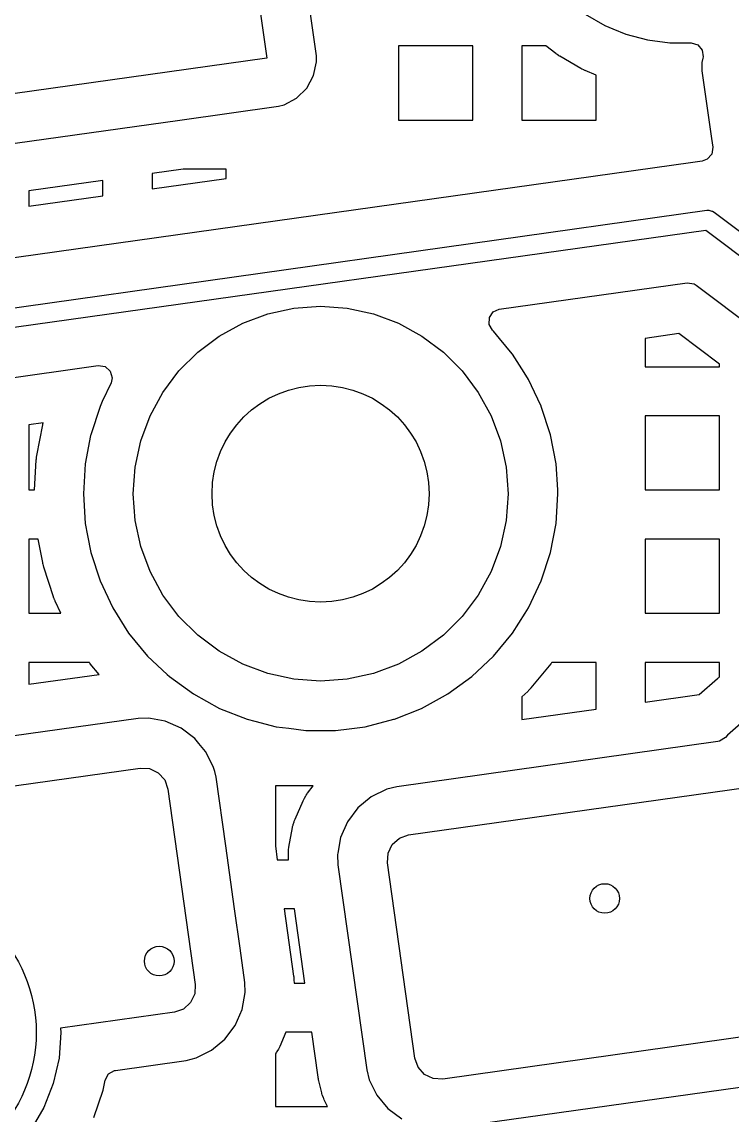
# Model space of a CAD drawing. Extents: x 2.49 to 8.57, y -5.87 to -1.87.
# Drawn here: x 3.2318 to 3.5153, y -3.685 to -3.2486 of the extents above; entities that cross this region are included whole.
import ezdxf

# ---------------------------------------------------------------- set-up
doc = ezdxf.new("R2010")
doc.units = 0
doc.header["$MEASUREMENT"] = 0
doc.layers.add('BLACK', color=7, linetype='CONTINUOUS')

msp = doc.modelspace()

# ---------------------------------------------------------------- linework, layer by layer
at = {"layer": 'BLACK', "linetype": 'CONTINUOUS'}
for p, q in [((3.31537, -3.16165), (3.32961, -3.26301)), ((3.34939, -3.26214), (3.34608, -3.23858)), ((3.45664, -3.24551), (3.46446, -3.25003)), ((3.46446, -3.25003), (3.46446, -3.25003)), ((3.46446, -3.25003), (3.46446, -3.25003)), ((3.46446, -3.25003), (3.4677, -3.25137)), ((3.4677, -3.25137), (3.47281, -3.25348)), ((3.47281, -3.25348), (3.48153, -3.25582)), ((3.41182, -3.25819), (3.38221, -3.25819)), ((3.38221, -3.25819), (3.38221, -3.2878)), ((3.41182, -3.2878), (3.41182, -3.25819)), ((3.44096, -3.25819), (3.43142, -3.25819)), ((3.43142, -3.25819), (3.43142, -3.2878)), ((3.44496, -3.26126), (3.44096, -3.25819)), ((3.48153, -3.25582), (3.49049, -3.257)), ((3.49049, -3.257), (3.49049, -3.257)), ((3.49049, -3.257), (3.49891, -3.257)), ((3.49891, -3.257), (3.50155, -3.25778)), ((3.50155, -3.25778), (3.50335, -3.25985)), ((3.50335, -3.25985), (3.50374, -3.26258)), ((3.32961, -3.26301), (3.22825, -3.27726)), ((3.34947, -3.2645), (3.34939, -3.26214)), ((3.44508, -3.26135), (3.44496, -3.26126)), ((3.44535, -3.26154), (3.44508, -3.26135)), ((3.44548, -3.26163), (3.44535, -3.26154)), ((3.44601, -3.26199), (3.44548, -3.26163)), ((3.44615, -3.26208), (3.44601, -3.26199)), ((3.44642, -3.26225), (3.44615, -3.26208)), ((3.44656, -3.26233), (3.44642, -3.26225)), ((3.45494, -3.26717), (3.44656, -3.26233)), ((3.50364, -3.26311), (3.5032, -3.26477)), ((3.50374, -3.26258), (3.50364, -3.26311)), ((3.34824, -3.27003), (3.34947, -3.2645)), ((3.45508, -3.26724), (3.45494, -3.26717)), ((3.45536, -3.2674), (3.45508, -3.26724)), ((3.4555, -3.26747), (3.45536, -3.2674)), ((3.45608, -3.26775), (3.4555, -3.26747)), ((3.45622, -3.26782), (3.45608, -3.26775)), ((3.45652, -3.26795), (3.45622, -3.26782)), ((3.45666, -3.26802), (3.45652, -3.26795)), ((3.46103, -3.26983), (3.45666, -3.26802)), ((3.5032, -3.26477), (3.50325, -3.26811)), ((3.50325, -3.26811), (3.50705, -3.29513)), ((3.34551, -3.27499), (3.34824, -3.27003)), ((3.46103, -3.2878), (3.46103, -3.26983)), ((3.34149, -3.27899), (3.34551, -3.27499)), ((3.33422, -3.28226), (3.33651, -3.28169)), ((3.33651, -3.28169), (3.34149, -3.27899)), ((3.29485, -3.2878), (3.33422, -3.28226)), ((3.22912, -3.29703), (3.29485, -3.2878)), ((3.38221, -3.2878), (3.41182, -3.2878)), ((3.43142, -3.2878), (3.46103, -3.2878)), ((3.50705, -3.29513), (3.50754, -3.29864)), ((3.50755, -3.29865), (3.50715, -3.30138)), ((3.50754, -3.29864), (3.50755, -3.29865)), ((3.50534, -3.30345), (3.50339, -3.30417)), ((3.50715, -3.30138), (3.50534, -3.30345)), ((3.49959, -3.3047), (3.09922, -3.36097)), ((3.29623, -3.3074), (3.28379, -3.30915)), ((3.31339, -3.3074), (3.29623, -3.3074)), ((3.31339, -3.31107), (3.31339, -3.3074)), ((3.50339, -3.30417), (3.49959, -3.3047)), ((3.49959, -3.3047), (3.49959, -3.3047)), ((3.26418, -3.31191), (3.23457, -3.31607)), ((3.26418, -3.31799), (3.26418, -3.31191)), ((3.28379, -3.30915), (3.28379, -3.31523)), ((3.28379, -3.31523), (3.31339, -3.31107)), ((3.23457, -3.31607), (3.23457, -3.32215)), ((3.23457, -3.32215), (3.26418, -3.31799)), ((3.0987, -3.38094), (3.50525, -3.32381)), ((3.50525, -3.32381), (3.50602, -3.32377)), ((3.50602, -3.32377), (3.5072, -3.32408)), ((3.5072, -3.32408), (3.50751, -3.32416)), ((3.50751, -3.32416), (3.50816, -3.32456)), ((3.50816, -3.32456), (3.54244, -3.35039)), ((3.50473, -3.33183), (3.10141, -3.38851)), ((3.539, -3.35766), (3.50473, -3.33183)), ((3.42235, -3.36331), (3.49739, -3.35276)), ((3.49739, -3.35276), (3.50011, -3.35316)), ((3.50011, -3.35316), (3.501, -3.3537)), ((3.501, -3.3537), (3.52452, -3.37142)), ((3.33, -3.36514), (3.34043, -3.36287)), ((3.34043, -3.36287), (3.35107, -3.36211)), ((3.35107, -3.36211), (3.36172, -3.36287)), ((3.36172, -3.36287), (3.37215, -3.36514)), ((3.4184, -3.36658), (3.41998, -3.36433)), ((3.41998, -3.36433), (3.42235, -3.36331)), ((3.31063, -3.37399), (3.32, -3.36887)), ((3.32, -3.36887), (3.33, -3.36514)), ((3.37215, -3.36514), (3.38215, -3.36887)), ((3.38215, -3.36887), (3.39151, -3.37399)), ((3.41829, -3.36933), (3.4184, -3.36658)), ((3.41968, -3.3717), (3.41829, -3.36933)), ((3.42007, -3.37206), (3.41968, -3.3717)), ((3.4201, -3.37209), (3.42007, -3.37206)), ((3.42244, -3.37491), (3.4201, -3.37209)), ((3.49407, -3.37302), (3.48064, -3.37491)), ((3.51024, -3.38521), (3.49407, -3.37302)), ((3.30209, -3.38038), (3.31063, -3.37399)), ((3.39151, -3.37399), (3.40006, -3.38038)), ((3.42756, -3.38111), (3.42244, -3.37491)), ((3.48064, -3.37491), (3.48064, -3.38622)), ((3.29454, -3.38793), (3.30209, -3.38038)), ((3.40006, -3.38038), (3.4076, -3.38793)), ((3.42768, -3.38126), (3.42756, -3.38111)), ((3.43227, -3.38848), (3.42768, -3.38126)), ((3.11424, -3.40661), (3.26233, -3.3858)), ((3.26233, -3.3858), (3.26505, -3.3862)), ((3.26505, -3.3862), (3.26712, -3.388)), ((3.48064, -3.38622), (3.51024, -3.38622)), ((3.51024, -3.38622), (3.51024, -3.38521)), ((3.26712, -3.388), (3.26789, -3.39065)), ((3.26789, -3.39065), (3.26743, -3.39271)), ((3.28814, -3.39647), (3.29454, -3.38793)), ((3.4076, -3.38793), (3.414, -3.39647)), ((3.43405, -3.3913), (3.43227, -3.38848)), ((3.26743, -3.39271), (3.26393, -3.40014)), ((3.43647, -3.39643), (3.43405, -3.3913)), ((3.28303, -3.40584), (3.28814, -3.39647)), ((3.414, -3.39647), (3.41912, -3.40584)), ((3.43911, -3.40204), (3.43647, -3.39643)), ((3.26303, -3.40206), (3.25935, -3.41337)), ((3.26393, -3.40014), (3.26303, -3.40206)), ((3.43912, -3.40206), (3.43911, -3.40204)), ((3.44279, -3.41337), (3.43912, -3.40206)), ((3.2793, -3.41584), (3.28303, -3.40584)), ((3.41912, -3.40584), (3.42285, -3.41584)), ((3.51024, -3.40583), (3.48064, -3.40583)), ((3.48064, -3.40583), (3.48064, -3.43543)), ((3.51024, -3.43543), (3.51024, -3.40583)), ((3.24031, -3.40869), (3.23457, -3.4095)), ((3.23457, -3.4095), (3.23457, -3.43543)), ((3.23781, -3.42168), (3.24015, -3.40939)), ((3.24015, -3.40939), (3.24018, -3.40924)), ((3.24018, -3.40924), (3.24025, -3.40894)), ((3.24025, -3.40894), (3.24029, -3.40879)), ((3.24029, -3.40879), (3.24031, -3.40869)), ((3.25929, -3.41371), (3.25712, -3.42505)), ((3.25935, -3.41337), (3.25929, -3.41371)), ((3.25935, -3.41337), (3.25935, -3.41337)), ((3.25935, -3.41337), (3.25935, -3.41337)), ((3.27703, -3.42627), (3.2793, -3.41584)), ((3.42285, -3.41584), (3.42511, -3.42627)), ((3.44502, -3.42505), (3.44279, -3.41337)), ((3.23683, -3.43543), (3.23758, -3.42351)), ((3.23758, -3.42351), (3.23759, -3.42335)), ((3.23759, -3.42335), (3.23762, -3.42305)), ((3.23762, -3.42305), (3.23763, -3.42289)), ((3.23763, -3.42289), (3.23771, -3.42228)), ((3.23771, -3.42228), (3.23773, -3.42213)), ((3.23773, -3.42213), (3.23778, -3.42183)), ((3.23778, -3.42183), (3.23781, -3.42168)), ((3.25712, -3.42505), (3.25638, -3.43691)), ((3.25712, -3.42505), (3.25712, -3.42505)), ((3.44567, -3.43543), (3.44502, -3.42505)), ((3.44502, -3.42505), (3.44502, -3.42505)), ((3.44502, -3.42505), (3.44502, -3.42505)), ((3.27627, -3.43692), (3.27703, -3.42627)), ((3.42511, -3.42627), (3.42588, -3.43692)), ((3.23457, -3.43543), (3.23683, -3.43543)), ((3.25638, -3.43691), (3.25638, -3.43692)), ((3.25638, -3.43692), (3.25712, -3.44878)), ((3.27703, -3.44756), (3.27627, -3.43692)), ((3.42588, -3.43692), (3.42511, -3.44756)), ((3.44502, -3.44878), (3.44577, -3.43692)), ((3.44577, -3.43691), (3.44567, -3.43543)), ((3.44577, -3.43692), (3.44577, -3.43691)), ((3.48064, -3.43543), (3.51024, -3.43543)), ((3.25712, -3.44878), (3.25712, -3.44878)), ((3.25712, -3.44878), (3.25804, -3.45357)), ((3.2793, -3.45799), (3.27703, -3.44756)), ((3.42511, -3.44756), (3.42285, -3.45799)), ((3.44279, -3.46046), (3.44502, -3.44878)), ((3.44502, -3.44878), (3.44502, -3.44878)), ((3.23836, -3.45504), (3.23457, -3.45504)), ((3.23457, -3.45504), (3.23457, -3.48465)), ((3.24015, -3.46444), (3.23836, -3.45504)), ((3.25804, -3.45357), (3.25935, -3.46043)), ((3.51024, -3.45504), (3.48064, -3.45504)), ((3.48064, -3.45504), (3.48064, -3.48465)), ((3.51024, -3.48465), (3.51024, -3.45504)), ((3.25935, -3.46043), (3.25935, -3.46046)), ((3.25935, -3.46046), (3.26303, -3.47177)), ((3.28303, -3.46799), (3.2793, -3.45799)), ((3.42285, -3.45799), (3.41912, -3.46799)), ((3.43912, -3.47177), (3.44279, -3.46046)), ((3.24018, -3.46459), (3.24015, -3.46444)), ((3.24025, -3.46489), (3.24018, -3.46459)), ((3.24029, -3.46504), (3.24025, -3.46489)), ((3.24044, -3.46564), (3.24029, -3.46504)), ((3.24048, -3.46579), (3.24044, -3.46564)), ((3.24057, -3.46608), (3.24048, -3.46579)), ((3.24061, -3.46623), (3.24057, -3.46608)), ((3.24448, -3.47813), (3.24061, -3.46623)), ((3.28814, -3.47736), (3.28303, -3.46799)), ((3.41912, -3.46799), (3.414, -3.47736)), ((3.26303, -3.47177), (3.26303, -3.47177)), ((3.26303, -3.47177), (3.26809, -3.48253)), ((3.43405, -3.48253), (3.43912, -3.47177)), ((3.29454, -3.4859), (3.28814, -3.47736)), ((3.414, -3.47736), (3.4076, -3.4859)), ((3.24453, -3.47827), (3.24448, -3.47813)), ((3.24463, -3.47856), (3.24453, -3.47827)), ((3.24468, -3.47871), (3.24463, -3.47856)), ((3.24491, -3.47928), (3.24468, -3.47871)), ((3.24497, -3.47942), (3.24491, -3.47928)), ((3.24509, -3.4797), (3.24497, -3.47942)), ((3.24516, -3.47984), (3.24509, -3.4797)), ((3.24742, -3.48465), (3.24516, -3.47984)), ((3.23457, -3.48465), (3.24742, -3.48465)), ((3.26809, -3.48253), (3.26809, -3.48253)), ((3.26809, -3.48253), (3.27446, -3.49258)), ((3.30209, -3.49345), (3.29454, -3.4859)), ((3.4076, -3.4859), (3.40006, -3.49345)), ((3.42768, -3.49258), (3.43271, -3.48465)), ((3.43271, -3.48465), (3.43405, -3.48253)), ((3.48064, -3.48465), (3.51024, -3.48465)), ((3.27446, -3.49258), (3.27446, -3.49258)), ((3.27446, -3.49258), (3.27446, -3.49258)), ((3.27446, -3.49258), (3.28204, -3.50174)), ((3.31063, -3.49984), (3.30209, -3.49345)), ((3.40006, -3.49345), (3.39151, -3.49984)), ((3.4201, -3.50174), (3.42768, -3.49258)), ((3.32, -3.50496), (3.31063, -3.49984)), ((3.39151, -3.49984), (3.38215, -3.50496)), ((3.25871, -3.50425), (3.23457, -3.50425)), ((3.23457, -3.50425), (3.23457, -3.51298)), ((3.25878, -3.50435), (3.25871, -3.50425)), ((3.28204, -3.50174), (3.28988, -3.5091)), ((3.41143, -3.50988), (3.4201, -3.50174)), ((3.44343, -3.50425), (3.44336, -3.50435)), ((3.46103, -3.50425), (3.44343, -3.50425)), ((3.46103, -3.52015), (3.46103, -3.50425)), ((3.51024, -3.50425), (3.48064, -3.50425)), ((3.48064, -3.50425), (3.48064, -3.52015)), ((3.51024, -3.51009), (3.51024, -3.50425)), ((3.25887, -3.50447), (3.25878, -3.50435)), ((3.25906, -3.50472), (3.25887, -3.50447)), ((3.25916, -3.50484), (3.25906, -3.50472)), ((3.26264, -3.50904), (3.25916, -3.50484)), ((3.33, -3.50869), (3.32, -3.50496)), ((3.38215, -3.50496), (3.37215, -3.50869)), ((3.44299, -3.50484), (3.43501, -3.51447)), ((3.44308, -3.50472), (3.44299, -3.50484)), ((3.44327, -3.50447), (3.44308, -3.50472)), ((3.44336, -3.50435), (3.44327, -3.50447)), ((3.23457, -3.51298), (3.26264, -3.50904)), ((3.28988, -3.5091), (3.29071, -3.50988)), ((3.29071, -3.50988), (3.29071, -3.50988)), ((3.29071, -3.50988), (3.30033, -3.51687)), ((3.34043, -3.51096), (3.33, -3.50869)), ((3.35107, -3.51172), (3.34043, -3.51096)), ((3.36172, -3.51096), (3.35107, -3.51172)), ((3.37215, -3.50869), (3.36172, -3.51096)), ((3.40181, -3.51687), (3.41143, -3.50988)), ((3.50216, -3.51712), (3.50947, -3.51071)), ((3.50947, -3.51071), (3.50959, -3.51061)), ((3.50959, -3.51061), (3.50984, -3.5104)), ((3.50984, -3.5104), (3.50996, -3.5103)), ((3.50996, -3.5103), (3.51024, -3.51009)), ((3.30033, -3.51687), (3.30033, -3.51687)), ((3.30033, -3.51687), (3.30033, -3.51687)), ((3.30033, -3.51687), (3.31075, -3.5226)), ((3.39975, -3.518), (3.40181, -3.51687)), ((3.43375, -3.51582), (3.43142, -3.518)), ((3.43386, -3.51571), (3.43375, -3.51582)), ((3.43408, -3.51549), (3.43386, -3.51571)), ((3.43418, -3.51538), (3.43408, -3.51549)), ((3.43461, -3.51493), (3.43418, -3.51538)), ((3.43471, -3.51482), (3.43461, -3.51493)), ((3.43491, -3.51459), (3.43471, -3.51482)), ((3.43501, -3.51447), (3.43491, -3.51459)), ((3.48064, -3.52015), (3.50216, -3.51712)), ((3.39139, -3.5226), (3.39975, -3.518)), ((3.43142, -3.518), (3.43142, -3.52706)), ((3.46103, -3.5229), (3.46103, -3.52015)), ((3.31075, -3.5226), (3.31075, -3.5226)), ((3.31075, -3.5226), (3.31075, -3.5226)), ((3.31075, -3.5226), (3.31075, -3.5226)), ((3.31075, -3.5226), (3.32181, -3.52698)), ((3.38053, -3.5269), (3.39139, -3.5226)), ((3.39139, -3.5226), (3.39139, -3.5226)), ((3.39139, -3.5226), (3.39139, -3.5226)), ((3.39139, -3.5226), (3.39139, -3.5226)), ((3.43142, -3.52706), (3.46103, -3.5229)), ((3.52215, -3.52566), (3.51342, -3.53332)), ((3.27821, -3.52665), (3.19244, -3.5387)), ((3.28227, -3.5265), (3.27821, -3.52665)), ((3.27821, -3.52665), (3.27821, -3.52665)), ((3.28315, -3.52666), (3.28227, -3.5265)), ((3.28907, -3.52773), (3.28315, -3.52666)), ((3.29539, -3.53051), (3.28907, -3.52773)), ((3.32181, -3.52698), (3.32181, -3.52698)), ((3.32181, -3.52698), (3.32477, -3.52773)), ((3.32477, -3.52773), (3.33333, -3.52993)), ((3.33333, -3.52993), (3.33838, -3.53057)), ((3.3625, -3.53073), (3.36882, -3.52993)), ((3.36882, -3.52993), (3.38033, -3.52698)), ((3.38033, -3.52698), (3.38053, -3.5269)), ((3.30091, -3.53466), (3.29539, -3.53051)), ((3.30249, -3.53657), (3.30091, -3.53466)), ((3.33838, -3.53057), (3.34513, -3.53142)), ((3.34513, -3.53142), (3.34513, -3.53142)), ((3.34513, -3.53142), (3.34513, -3.53142)), ((3.34513, -3.53142), (3.34513, -3.53142)), ((3.34513, -3.53142), (3.35702, -3.53142)), ((3.35702, -3.53142), (3.3625, -3.53073)), ((3.35702, -3.53142), (3.35702, -3.53142)), ((3.35702, -3.53142), (3.35702, -3.53142)), ((3.35702, -3.53142), (3.35702, -3.53142)), ((3.5126, -3.53426), (3.51028, -3.53573)), ((3.51342, -3.53332), (3.5126, -3.53426)), ((3.51342, -3.53332), (3.51342, -3.53332)), ((3.30517, -3.5398), (3.30249, -3.53657)), ((3.50961, -3.53587), (3.38143, -3.55389)), ((3.51028, -3.53573), (3.50961, -3.53587)), ((3.30532, -3.53998), (3.30517, -3.5398)), ((3.30838, -3.54617), (3.30532, -3.53998)), ((3.19713, -3.55794), (3.279, -3.54644)), ((3.279, -3.54644), (3.28283, -3.54665)), ((3.28283, -3.54665), (3.28629, -3.54832)), ((3.3088, -3.54787), (3.30838, -3.54617)), ((3.30935, -3.55012), (3.3088, -3.54787)), ((3.28629, -3.54832), (3.28885, -3.55119)), ((3.28885, -3.55119), (3.29012, -3.55481)), ((3.3132, -3.57748), (3.30935, -3.55012)), ((3.30935, -3.55012), (3.30935, -3.55012)), ((3.29012, -3.55481), (3.30107, -3.63279)), ((3.3481, -3.55347), (3.333, -3.55347)), ((3.333, -3.55347), (3.333, -3.57748)), ((3.34565, -3.55674), (3.34581, -3.55651)), ((3.34581, -3.55651), (3.3481, -3.55347)), ((3.37748, -3.55486), (3.37129, -3.55792)), ((3.38143, -3.55389), (3.37748, -3.55486)), ((3.37748, -3.55486), (3.37748, -3.55486)), ((3.38143, -3.55389), (3.38143, -3.55389)), ((3.38143, -3.55389), (3.38143, -3.55389)), ((3.38612, -3.57313), (3.52187, -3.55405)), ((3.34085, -3.56683), (3.34408, -3.55946)), ((3.34408, -3.55946), (3.34421, -3.5592)), ((3.34421, -3.5592), (3.34447, -3.55869)), ((3.34447, -3.55869), (3.3446, -3.55844)), ((3.3446, -3.55844), (3.34518, -3.55746)), ((3.34518, -3.55746), (3.34533, -3.55721)), ((3.34533, -3.55721), (3.34565, -3.55674)), ((3.37129, -3.55792), (3.36597, -3.56233)), ((3.37129, -3.55792), (3.37129, -3.55792)), ((3.36597, -3.56233), (3.36181, -3.56785)), ((3.36597, -3.56233), (3.36597, -3.56233)), ((3.33991, -3.56982), (3.34005, -3.56926)), ((3.34005, -3.56926), (3.34012, -3.56899)), ((3.34012, -3.56899), (3.34046, -3.5679)), ((3.34046, -3.5679), (3.34055, -3.56763)), ((3.34055, -3.56763), (3.34075, -3.56709)), ((3.34075, -3.56709), (3.34085, -3.56683)), ((3.36181, -3.56785), (3.35904, -3.57418)), ((3.36181, -3.56785), (3.36181, -3.56785)), ((3.36181, -3.56785), (3.36181, -3.56785)), ((3.33842, -3.57798), (3.33985, -3.5701)), ((3.33985, -3.5701), (3.33991, -3.56982)), ((3.38249, -3.57439), (3.38612, -3.57313)), ((3.31674, -3.60268), (3.3132, -3.57748)), ((3.333, -3.57748), (3.33378, -3.58307)), ((3.33831, -3.57878), (3.33838, -3.57824)), ((3.33838, -3.57824), (3.33842, -3.57798)), ((3.35904, -3.57418), (3.35791, -3.58037)), ((3.37796, -3.58041), (3.37963, -3.57695)), ((3.37963, -3.57695), (3.38249, -3.57439)), ((3.33819, -3.58037), (3.33821, -3.58011)), ((3.33819, -3.58091), (3.33819, -3.58037)), ((3.33819, -3.58097), (3.33819, -3.58091)), ((3.33819, -3.58118), (3.33819, -3.58097)), ((3.33826, -3.58307), (3.33819, -3.58118)), ((3.33821, -3.58011), (3.33828, -3.57904)), ((3.33828, -3.57904), (3.33831, -3.57878)), ((3.35791, -3.58037), (3.3578, -3.58097)), ((3.3578, -3.58097), (3.35795, -3.58504)), ((3.37774, -3.58424), (3.37796, -3.58041)), ((3.33378, -3.58307), (3.33826, -3.58307)), ((3.35795, -3.58504), (3.35795, -3.58504)), ((3.35795, -3.58504), (3.36946, -3.66691)), ((3.3887, -3.66222), (3.37774, -3.58424)), ((3.31894, -3.61833), (3.31674, -3.60268)), ((3.34063, -3.60268), (3.33654, -3.60268)), ((3.33654, -3.60268), (3.34031, -3.62951)), ((3.3448, -3.63228), (3.34063, -3.60268)), ((3.32086, -3.63199), (3.31894, -3.61833)), ((3.34031, -3.62951), (3.34033, -3.62964)), ((3.34033, -3.62964), (3.34036, -3.62989)), ((3.34036, -3.62989), (3.34037, -3.63001)), ((3.34037, -3.63001), (3.34041, -3.63051)), ((3.34041, -3.63051), (3.34042, -3.63063)), ((3.34042, -3.63063), (3.34044, -3.63088)), ((3.30107, -3.63279), (3.30086, -3.63662)), ((3.32101, -3.63606), (3.32086, -3.63199)), ((3.34044, -3.63088), (3.34044, -3.631)), ((3.34044, -3.631), (3.34049, -3.63228)), ((3.34049, -3.63228), (3.3448, -3.63228)), ((3.30086, -3.63662), (3.29919, -3.64008)), ((3.31978, -3.64285), (3.32101, -3.63606)), ((3.2927, -3.6439), (3.24731, -3.65028)), ((3.29632, -3.64264), (3.2927, -3.6439)), ((3.29919, -3.64008), (3.29632, -3.64264)), ((3.317, -3.64918), (3.31978, -3.64285)), ((3.24744, -3.652), (3.24667, -3.66227)), ((3.24731, -3.65028), (3.24744, -3.652)), ((3.31285, -3.6547), (3.317, -3.64918)), ((3.33722, -3.65189), (3.33473, -3.65757)), ((3.34755, -3.65189), (3.33722, -3.65189)), ((3.35008, -3.66989), (3.34755, -3.65189)), ((3.53552, -3.65152), (3.39982, -3.67059)), ((3.30753, -3.65911), (3.31285, -3.6547)), ((3.30134, -3.66217), (3.30465, -3.66053)), ((3.30465, -3.66053), (3.30753, -3.65911)), ((3.33301, -3.66052), (3.333, -3.66053)), ((3.333, -3.66053), (3.333, -3.6815)), ((3.33317, -3.66029), (3.33301, -3.66052)), ((3.33349, -3.65982), (3.33317, -3.66029)), ((3.33364, -3.65958), (3.33349, -3.65982)), ((3.33421, -3.65859), (3.33364, -3.65958)), ((3.33435, -3.65834), (3.33421, -3.65859)), ((3.33461, -3.65783), (3.33435, -3.65834)), ((3.33473, -3.65757), (3.33461, -3.65783)), ((3.24667, -3.66227), (3.24438, -3.6723)), ((3.26921, -3.6671), (3.29739, -3.66314)), ((3.29739, -3.66314), (3.30134, -3.66217)), ((3.38997, -3.66584), (3.3887, -3.66222)), ((3.2651, -3.67099), (3.26638, -3.66855)), ((3.26638, -3.66855), (3.26877, -3.66719)), ((3.26877, -3.66719), (3.26921, -3.6671)), ((3.3501, -3.67001), (3.35008, -3.66989)), ((3.35014, -3.67026), (3.3501, -3.67001)), ((3.36946, -3.66691), (3.36946, -3.66691)), ((3.36946, -3.66691), (3.36946, -3.66691)), ((3.36946, -3.66691), (3.37043, -3.67085)), ((3.39252, -3.66871), (3.38997, -3.66584)), ((3.39598, -3.67038), (3.39252, -3.66871)), ((3.24438, -3.6723), (3.24061, -3.68189)), ((3.26431, -3.67498), (3.2651, -3.67099)), ((3.35016, -3.67038), (3.35014, -3.67026)), ((3.35026, -3.67087), (3.35016, -3.67038)), ((3.35028, -3.67099), (3.35026, -3.67087)), ((3.35034, -3.67123), (3.35028, -3.67099)), ((3.35036, -3.67135), (3.35034, -3.67123)), ((3.35152, -3.67607), (3.35036, -3.67135)), ((3.37043, -3.67085), (3.37043, -3.67086)), ((3.37043, -3.67086), (3.37043, -3.67086)), ((3.37043, -3.67086), (3.3735, -3.67705)), ((3.39982, -3.67059), (3.39598, -3.67038)), ((3.40061, -3.69038), (3.52867, -3.67238)), ((3.26057, -3.68598), (3.26431, -3.67498)), ((3.35159, -3.67632), (3.35152, -3.67607)), ((3.35175, -3.67684), (3.35159, -3.67632)), ((3.35184, -3.67709), (3.35175, -3.67684)), ((3.3522, -3.67809), (3.35184, -3.67709)), ((3.3523, -3.67834), (3.3522, -3.67809)), ((3.35251, -3.67883), (3.3523, -3.67834)), ((3.3735, -3.67705), (3.3735, -3.67705)), ((3.3735, -3.67705), (3.37791, -3.68237)), ((3.24061, -3.68189), (3.23547, -3.69081)), ((3.333, -3.6815), (3.35382, -3.6815)), ((3.35262, -3.67908), (3.35251, -3.67883)), ((3.35382, -3.6815), (3.35262, -3.67908)), ((3.37791, -3.68237), (3.37791, -3.68237)), ((3.37791, -3.68237), (3.37791, -3.68237)), ((3.37791, -3.68237), (3.38342, -3.68652))]:
    msp.add_line(p, q, dxfattribs=at)
at = {"layer": 'BLACK'}
for centre, radius in [((3.35107, -3.43692), 0.04331), ((3.17854, -3.652), 0.05906), ((3.46443, -3.5985), 0.00591), ((3.28665, -3.62348), 0.00591)]:
    msp.add_circle(centre, radius, dxfattribs=at)

doc.saveas('drawing.dxf')
